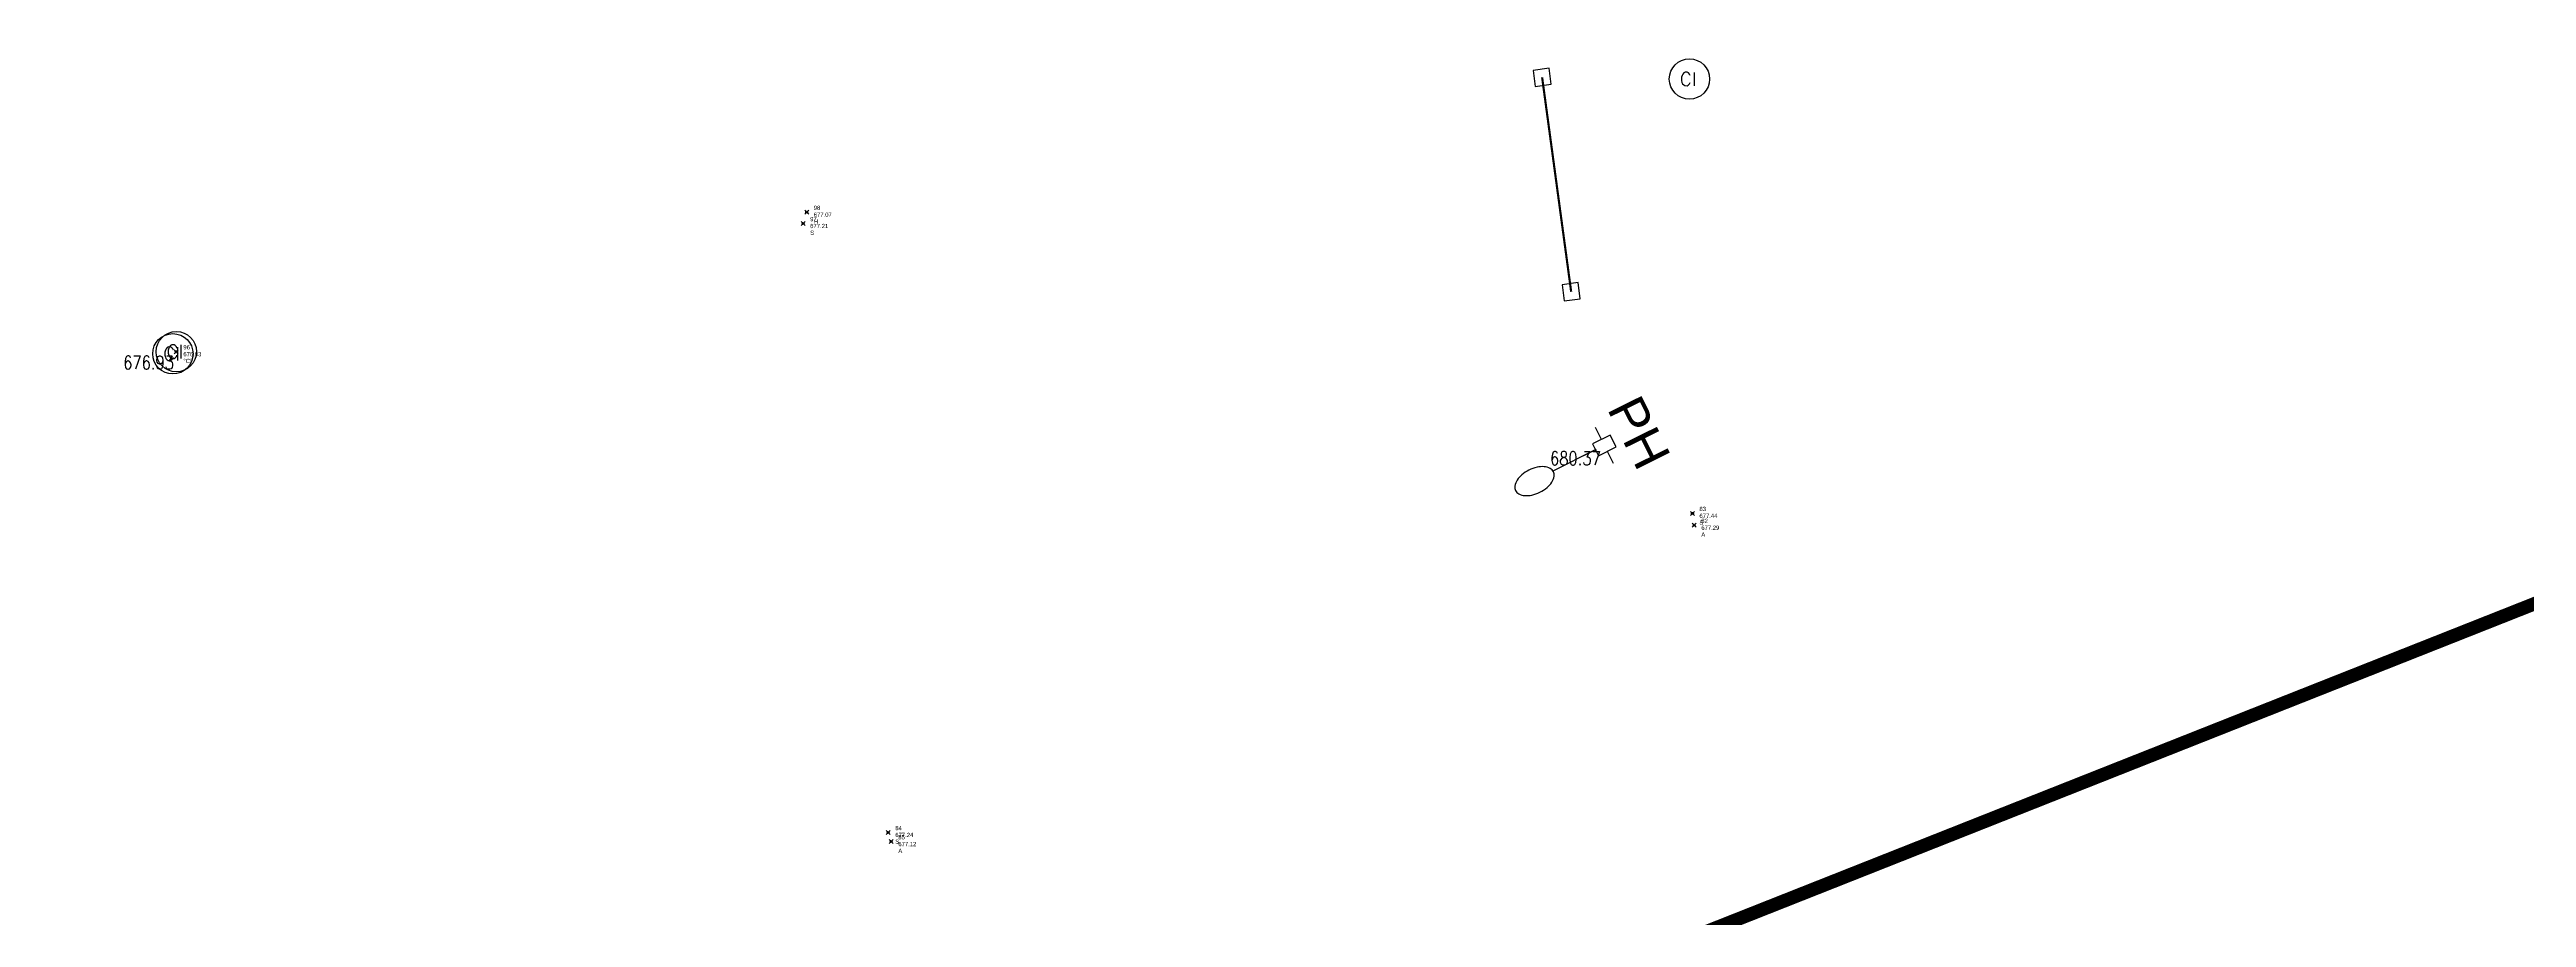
# Model space of a CAD drawing. Extents: x 352140 to 354978, y 6304672 to 6307963.
# Drawn here: x 352557.92 to 352594.79, y 6305426.89 to 6305439.8 of the extents above; entities that cross this region are included whole.
import ezdxf

# ---------------------------------------------------------------- set-up
doc = ezdxf.new("R2010")
doc.units = 0
doc.header["$PDMODE"] = 35
doc.header["$PDSIZE"] = 0.03
doc.layers.get('0').update_dxf_attribs({"linetype": 'CONTINUOUS'})
for name, color, linetype in [('00_Demarcacion Existente', 252, 'CONTINUOUS'), ('02_Geo ext_Acotamiento', 7, 'CONTINUOUS'), ('2-ACHURADO VEREDA', 252, 'CONTINUOUS'), ('COTA-BLOCK', 4, 'CONTINUOUS'), ('V-NODE - 2013', 4, 'CONTINUOUS'), ('V-NODE-TEXT 2013', 2, 'CONTINUOUS'), ('Z-CI', 253, 'CONTINUOUS'), ('Z-LETRERO', 253, 'CONTINUOUS'), ('Z-PHL', 253, 'CONTINUOUS')]:
    doc.layers.add(name, color=color, linetype=linetype)
doc.styles.add('A', font='arial.ttf', dxfattribs={"height": 2})
doc.styles.add('ROMANS', font='romans.shx', dxfattribs={"width": 0.75})
doc.dimstyles.new('Principal', dxfattribs={"dimscale": 0, "dimtxt": 2, "dimasz": 2, "dimexe": 1, "dimexo": 1, "dimtad": 1, "dimrnd": 0.05, "dimzin": 1, "dimtxsty": 'ROMANS', "dimcen": 2.5, "dimclrt": 2, "dimaunit": 2, "dimadec": 0, "dimazin": 0, "dimtfac": 1, "dimtmove": 0, "dimatfit": 3, "dimfxl": 1, "dimfxlon": 1, "dimarcsym": 0})

# ---------------------------------------------------------------- blocks, each defined once
blk = doc.blocks.new('CI')
at = {"layer": 'Z-CI'}
blk.add_circle((0, 0), 1.2, dxfattribs=at)
at = {"layer": 'Z-CI', "style": 'ROMANS'}
blk.add_text('CI', height=0.8, rotation=360, dxfattribs=at).set_placement((-0.58, -0.4))
blk = doc.blocks.new('PHL')
at = {"layer": 'Z-PHL'}
for p, q in [((-0.098, 0.148), (-0.295, 0.148)), ((-0.098, 0.295), (-0.098, 0)), ((0.098, 0.295), (-0.098, 0.295)), ((-0.098, 0), (-0.01, 0)), ((0.01, 0), (0.098, 0)), ((0.098, 0), (0.098, 0.295)), ((0.098, 0.148), (0.295, 0.148)), ((0, -0.005), (0, -0.708)), ((0, -0.01), (0, -0.197))]:
    blk.add_line(p, q, dxfattribs=at)
blk.add_circle((0, 0), 0.00984, dxfattribs=at)
for centre, radius, start, end in [((0.083, -0.913), 0.23, 125.5959, 149.944), ((0.013, -0.815), 0.11, 90, 125.5959), ((0.013, -0.815), 0.11, 54.4041, 90), ((-0.057, -0.913), 0.23, 30.056, 54.4041), ((0.373, -1.021), 0.543, 166.5212, 180), ((0.373, -1.021), 0.543, 180, 193.4788), ((0.195, -0.978), 0.36, 149.944, 166.5212), ((-0.17, -0.978), 0.36, 13.4788, 30.056), ((-0.348, -1.021), 0.543, 360, 13.4788), ((-0.348, -1.021), 0.543, 346.5212, 0), ((0.195, -1.063), 0.36, 193.4788, 210.056), ((0.083, -1.128), 0.23, 210.056, 234.4041), ((0.013, -1.226), 0.11, 234.4041, 270), ((0.013, -1.226), 0.11, 270, 305.5959), ((-0.057, -1.128), 0.23, 305.5959, 329.944), ((-0.17, -1.063), 0.36, 329.944, 346.5212)]:
    blk.add_arc(centre, radius, start, end, dxfattribs=at)
at = {"layer": 'Z-PHL', "style": 'A'}
blk.add_text('PH', height=0.55, dxfattribs=at).set_placement((-0.475, 0.421))
blk = doc.blocks.new('LET')
at = {"layer": 'Z-LETRERO'}
for points in [[(-6.93, 0.27), (-7.47, 0.27), (-7.47, -0.27), (-6.93, -0.27)], [(0.27, 0.27), (-0.27, 0.27), (-0.27, -0.27), (0.27, -0.27)]]:
    blk.add_lwpolyline(points, close=True, dxfattribs=at)
at = {"layer": 'Z-LETRERO', "const_width": 0.072}
blk.add_lwpolyline([(0, 0), (-7.2, 0)], dxfattribs=at)
blk = doc.blocks.new('*U216', base_point=(352582.373, 6305432.897))
at = {"layer": 'V-NODE - 2013', "lineweight": -2}
blk.add_point((352582.373, 6305432.897), dxfattribs=at)
at = {"layer": 'V-NODE-TEXT 2013', "linetype": 'ByBlock', "char_height": 0.0635}
for s, insert, attachment_point in [('83', (352582.478, 6305432.93), 7), ('S', (352582.478, 6305432.791), 1), ('677.44', (352582.478, 6305432.892), 1)]:
    blk.add_mtext(s, dxfattribs=dict(at, insert=insert, attachment_point=attachment_point))
blk = doc.blocks.new('*U217', base_point=(352570.404, 6305428.15))
at = {"layer": 'V-NODE - 2013', "lineweight": -2}
blk.add_point((352570.404, 6305428.15), dxfattribs=at)
at = {"layer": 'V-NODE-TEXT 2013', "linetype": 'ByBlock', "char_height": 0.0635}
for s, insert, attachment_point in [('84', (352570.509, 6305428.183), 7), ('S', (352570.509, 6305428.044), 1), ('677.24', (352570.509, 6305428.145), 1)]:
    blk.add_mtext(s, dxfattribs=dict(at, insert=insert, attachment_point=attachment_point))
blk = doc.blocks.new('*U222', base_point=(352569.137, 6305437.209))
at = {"layer": 'V-NODE - 2013', "lineweight": -2}
blk.add_point((352569.137, 6305437.209), dxfattribs=at)
at = {"layer": 'V-NODE-TEXT 2013', "linetype": 'ByBlock', "char_height": 0.0635}
for s, insert, attachment_point in [('97', (352569.242, 6305437.242), 7), ('S', (352569.242, 6305437.103), 1), ('677.21', (352569.242, 6305437.204), 1)]:
    blk.add_mtext(s, dxfattribs=dict(at, insert=insert, attachment_point=attachment_point))
blk = doc.blocks.new('*U371', base_point=(352569.19, 6305437.377))
at = {"layer": 'V-NODE - 2013', "lineweight": -2}
blk.add_point((352569.19, 6305437.377), dxfattribs=at)
at = {"layer": 'V-NODE-TEXT 2013', "linetype": 'ByBlock', "char_height": 0.0635}
for s, insert, attachment_point in [('98', (352569.295, 6305437.41), 7), ('677.07', (352569.295, 6305437.372), 1), ('H', (352569.295, 6305437.271), 1)]:
    blk.add_mtext(s, dxfattribs=dict(at, insert=insert, attachment_point=attachment_point))
blk = doc.blocks.new('*U424', base_point=(352582.401, 6305432.72))
at = {"layer": 'V-NODE - 2013', "lineweight": -2}
blk.add_point((352582.401, 6305432.72), dxfattribs=at)
at = {"layer": 'V-NODE-TEXT 2013', "linetype": 'ByBlock', "char_height": 0.0635}
for s, insert, attachment_point in [('82', (352582.506, 6305432.753), 7), ('A', (352582.506, 6305432.614), 1), ('677.29', (352582.506, 6305432.715), 1)]:
    blk.add_mtext(s, dxfattribs=dict(at, insert=insert, attachment_point=attachment_point))
blk = doc.blocks.new('*U425', base_point=(352570.449, 6305428.014))
at = {"layer": 'V-NODE - 2013', "lineweight": -2}
blk.add_point((352570.449, 6305428.014), dxfattribs=at)
at = {"layer": 'V-NODE-TEXT 2013', "linetype": 'ByBlock', "char_height": 0.0635}
for s, insert, attachment_point in [('85', (352570.554, 6305428.047), 7), ('677.12', (352570.554, 6305428.009), 1), ('A', (352570.554, 6305427.908), 1)]:
    blk.add_mtext(s, dxfattribs=dict(at, insert=insert, attachment_point=attachment_point))
blk = doc.blocks.new('*U435', base_point=(352559.807, 6305435.302))
at = {"layer": 'V-NODE - 2013', "lineweight": -2}
blk.add_point((352559.807, 6305435.302), dxfattribs=at)
at = {"layer": 'V-NODE-TEXT 2013', "linetype": 'ByBlock', "char_height": 0.0635}
for s, insert, attachment_point in [('96', (352559.912, 6305435.335), 7), ('676.93', (352559.912, 6305435.297), 1), ('°CI', (352559.912, 6305435.196), 1)]:
    blk.add_mtext(s, dxfattribs=dict(at, insert=insert, attachment_point=attachment_point))
blk = doc.blocks.new('*D1356')
at = {"layer": '02_Geo ext_Acotamiento', "color": 0, "lineweight": -2, "transparency": 16777216}
blk.add_line((352474.093, 6305972.205), (352473.119, 6305978.179), dxfattribs=at)
at = {"layer": '02_Geo ext_Acotamiento', "color": 0, "transparency": 16777216}
blk.add_solid([(352473.283, 6305978.206), (352472.954, 6305978.153), (352472.958, 6305979.166)], dxfattribs=at)
at = {"layer": '02_Geo ext_Acotamiento', "color": 2, "transparency": 16777216, "insert": (352474.582, 6305974.845), "char_height": 1, "attachment_point": 5, "rotation": 279.2575, "style": 'ROMANS'}
blk.add_mtext('R765,10', dxfattribs=at)

msp = doc.modelspace()

# ---------------------------------------------------------------- hatches: boundary and pattern name
at = {"layer": '2-ACHURADO VEREDA'}
h = msp.add_hatch(dxfattribs=at)
h.set_pattern_fill('ANSI32', color=256, scale=0.09)
edge = h.paths.add_edge_path()
edge.add_line((352494.157, 6305418.53), (352488.941, 6305416.427))
edge.add_line((352488.941, 6305416.427), (352489.942, 6305414.484))
edge.add_arc((352490.824, 6305415.746), 1.539, 235.046, 265.5321)
edge.add_line((352490.704, 6305414.211), (352494.697, 6305415.812))
edge.add_line((352494.697, 6305415.812), (352494.552, 6305416.257))
edge.add_line((352494.552, 6305416.257), (352502.709, 6305419.494))
edge.add_line((352502.709, 6305419.494), (352512.363, 6305423.326))
edge.add_line((352512.363, 6305423.326), (352522.849, 6305427.501))
edge.add_line((352522.849, 6305427.501), (352532.385, 6305431.239))
edge.add_line((352532.385, 6305431.239), (352541.168, 6305434.704))
edge.add_line((352541.168, 6305434.704), (352560.355, 6305442.352))
edge.add_line((352560.355, 6305442.352), (352574.057, 6305447.661))
edge.add_line((352574.057, 6305447.661), (352586.18, 6305452.427))
edge.add_line((352586.18, 6305452.427), (352599.796, 6305457.878))
edge.add_line((352599.796, 6305457.878), (352599.983, 6305460.901))
edge.add_line((352599.983, 6305460.901), (352599.939, 6305461.036))
edge.add_line((352599.939, 6305461.036), (352596.032, 6305459.42))
edge.add_line((352596.032, 6305459.42), (352585.207, 6305455.053))
edge.add_line((352585.207, 6305455.053), (352572.313, 6305449.916))
edge.add_line((352572.313, 6305449.916), (352559.381, 6305444.752))
edge.add_line((352559.381, 6305444.752), (352540.705, 6305437.224))
edge.add_line((352540.705, 6305437.224), (352531.498, 6305433.526))
edge.add_line((352531.498, 6305433.526), (352522.742, 6305429.978))
edge.add_line((352522.742, 6305429.978), (352511.784, 6305425.587))
edge.add_line((352511.784, 6305425.587), (352506.646, 6305423.549))
edge.add_line((352506.646, 6305423.549), (352502.028, 6305421.704))
edge.add_line((352502.028, 6305421.704), (352494.812, 6305418.794))
edge.add_line((352494.812, 6305418.794), (352495.181, 6305417.883))
edge.add_line((352495.181, 6305417.883), (352494.537, 6305417.593))
edge.add_line((352494.537, 6305417.593), (352494.157, 6305418.53))

# ---------------------------------------------------------------- linework, layer by layer
at = {"layer": '00_Demarcacion Existente', "const_width": 0.2, "flags": 128}
msp.add_lwpolyline([(352527.992, 6305405.067), (352629.625, 6305445.294)], dxfattribs=at)

# ---------------------------------------------------------------- block references
for name, p in [('*U222', (352569.137, 6305437.209)), ('*U371', (352569.19, 6305437.377)), ('*U435', (352559.807, 6305435.302)), ('*U216', (352582.373, 6305432.897)), ('*U424', (352582.401, 6305432.72)), ('*U217', (352570.404, 6305428.15)), ('*U425', (352570.449, 6305428.014))]:
    msp.add_blockref(name, p)
at = {"layer": 'Z-CI', "xscale": 0.25, "yscale": 0.25, "zscale": 0.25, "rotation": 359.0901018221344}
for p in [(352582.33, 6305439.359), (352559.756, 6305435.271)]:
    msp.add_blockref('CI', p, dxfattribs=at)
at = {"layer": 'Z-CI', "xscale": 0.25, "yscale": 0.25, "zscale": 0.25}
msp.add_blockref('CI', (352559.807, 6305435.302), dxfattribs=at)
at = {"layer": 'Z-LETRERO', "xscale": 0.4470166169502033, "yscale": 0.4470166169502033, "zscale": 0.4470166169502033, "rotation": 277.7185470904956}
msp.add_blockref('LET', (352580.569, 6305436.194), dxfattribs=at)
at = {"layer": 'Z-PHL', "rotation": 296.4505567979443}
msp.add_blockref('PHL', (352580.931, 6305433.842), dxfattribs=at)

# ---------------------------------------------------------------- texts
at = {"layer": 'COTA-BLOCK', "style": 'ROMANS', "width": 0.8}
for s, p in [(' 676.93', (352558.907, 6305435.04)), (' 680.37', (352580.145, 6305433.615))]:
    msp.add_text(s, height=0.2, dxfattribs=at).set_placement(p)

# ---------------------------------------------------------------- dimensions: what is measured, and where the dimension line sits
at = {"layer": '02_Geo ext_Acotamiento'}
dim = msp.add_radius_dim(center=(352596.042, 6305224.025), mpoint=(352472.958, 6305979.166), dimstyle='Principal', override={"dimscale": 0, "dimaunit": 0, "dimfxl": 0.22, "dimarcsym": 1}, dxfattribs=at)
dim.commit()
dim.dimension.update_dxf_attribs({"geometry": '*D1356', "text_midpoint": (352473.686, 6305974.698), "dimtype": 164})

doc.saveas('drawing.dxf')
